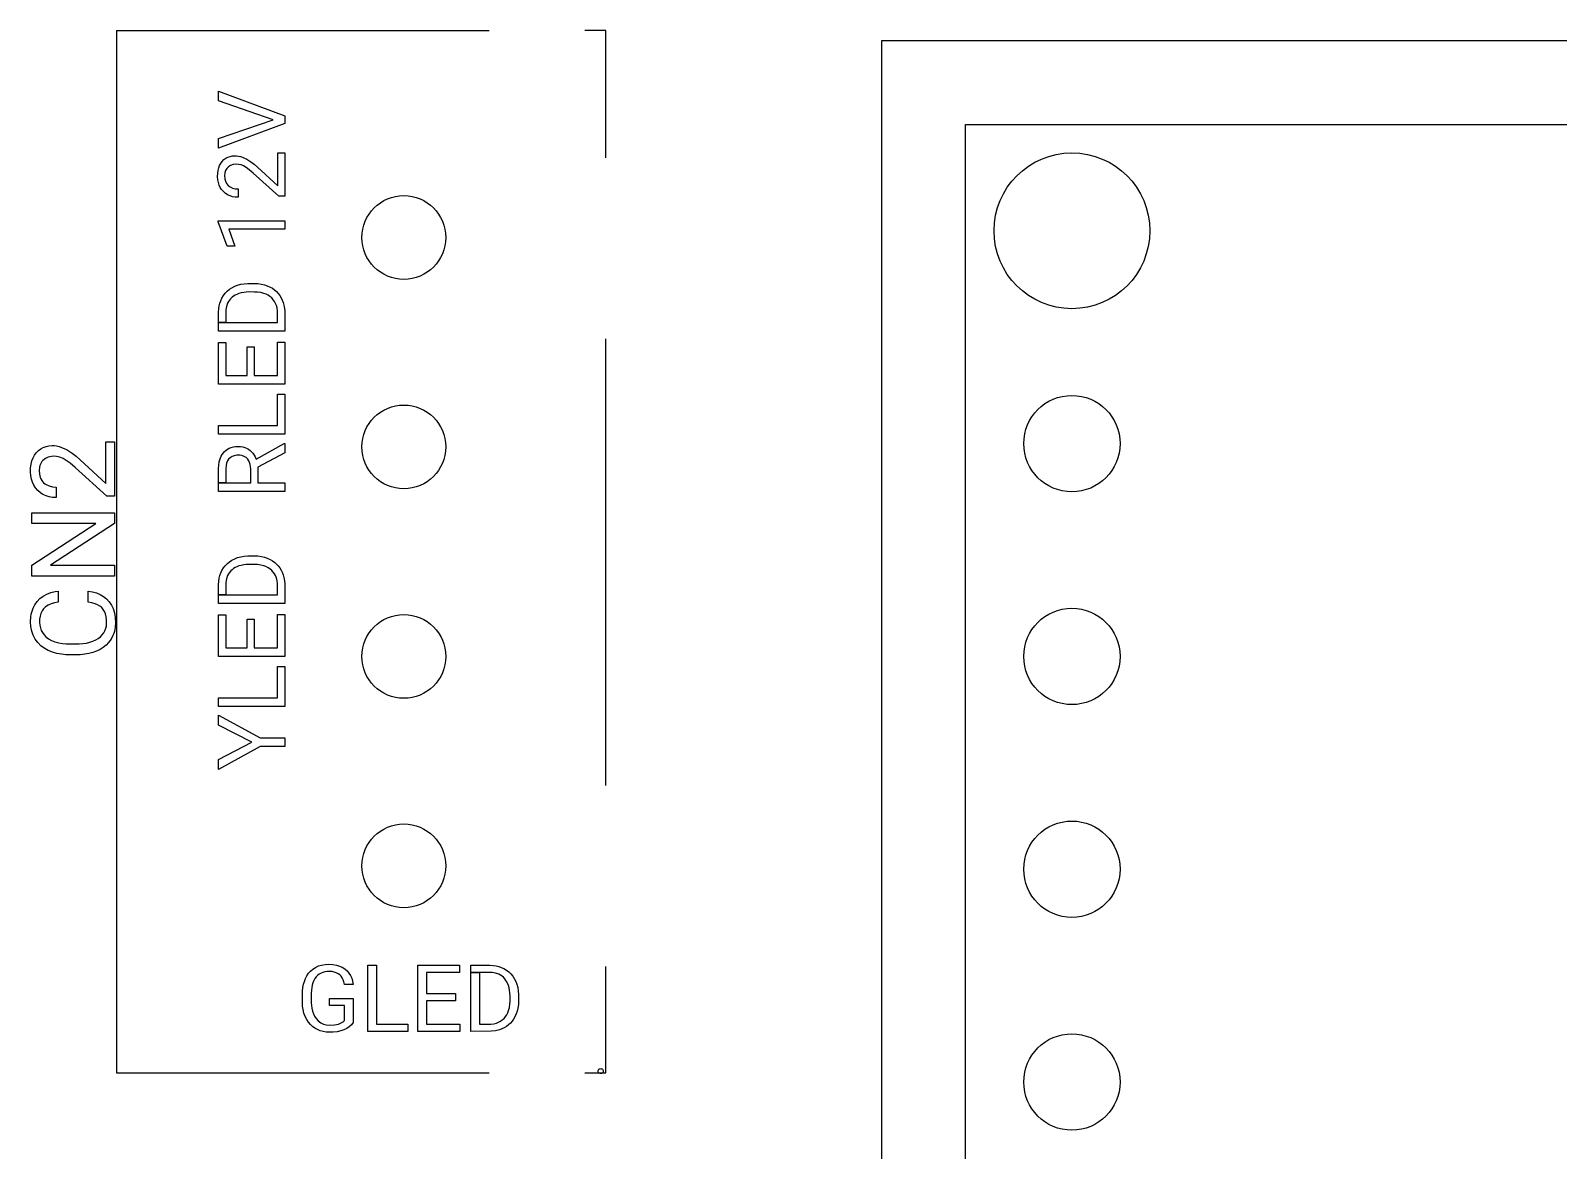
# Model space of a CAD drawing. Header units: inches. Extents: x 5.14 to 6.58, y -5.06 to -3.28.
# Drawn here: x 5.141 to 5.859, y -3.802 to -3.276 of the extents above; entities that cross this region are included whole.
import ezdxf

# ---------------------------------------------------------------- set-up
doc = ezdxf.new("R2010")
doc.units = ezdxf.units.IN
doc.header["$MEASUREMENT"] = 0
doc.layers.add('F.Silkscreen', color=41, linetype='CONTINUOUS', true_color=0xf2eda1)

msp = doc.modelspace()

# ---------------------------------------------------------------- linework, layer by layer
at = {"layer": 'F.Silkscreen', "linetype": 'CONTINUOUS'}
for p, q in [((5.1814, -3.27559), (5.18141, -3.76536)), ((5.1814, -3.27559), (5.3566, -3.27559)), ((5.41132, -3.27559), (5.40148, -3.27559)), ((5.41133, -3.33543), (5.41132, -3.27559)), ((5.54104, -3.28032), (6.31978, -3.28031)), ((5.54105, -5.05906), (5.54104, -3.28032)), ((5.22939, -3.30857), (5.22939, -3.3041)), ((5.22939, -3.3041), (5.26048, -3.31563)), ((5.25503, -3.31749), (5.22939, -3.30857)), ((5.26048, -3.31563), (5.26048, -3.31925)), ((5.22939, -3.32631), (5.25503, -3.31749)), ((5.26048, -3.31925), (5.22939, -3.33078)), ((5.58041, -3.31969), (6.28041, -3.31968)), ((5.58041, -3.31969), (6.28041, -3.31968)), ((5.58042, -5.01969), (5.58041, -3.31969)), ((5.58042, -5.01969), (5.58041, -3.31969)), ((5.22939, -3.33078), (5.22939, -3.32631)), ((5.22988, -3.33897), (5.23039, -3.33802)), ((5.23039, -3.33802), (5.23108, -3.33708)), ((5.23108, -3.33708), (5.23189, -3.33626)), ((5.23189, -3.33626), (5.23279, -3.33559)), ((5.23279, -3.33559), (5.23369, -3.33511)), ((5.23369, -3.33511), (5.23476, -3.33473)), ((5.23476, -3.33473), (5.23581, -3.33451)), ((5.23618, -3.33857), (5.23505, -3.33897)), ((5.23581, -3.33451), (5.23706, -3.3344)), ((5.23744, -3.33841), (5.23618, -3.33857)), ((5.23706, -3.3344), (5.23788, -3.33442)), ((5.23876, -3.33847), (5.23744, -3.33841)), ((5.23788, -3.33442), (5.23877, -3.33454)), ((5.23997, -3.33875), (5.23876, -3.33847)), ((5.23877, -3.33454), (5.23969, -3.33477)), ((5.23969, -3.33477), (5.24065, -3.33509)), ((5.24065, -3.33509), (5.24164, -3.33552)), ((5.24164, -3.33552), (5.24266, -3.33605)), ((5.24266, -3.33605), (5.24461, -3.3373)), ((5.24461, -3.3373), (5.24609, -3.33842)), ((5.24609, -3.33842), (5.24764, -3.33972)), ((5.25727, -3.34861), (5.25727, -3.33298)), ((5.25727, -3.33298), (5.26048, -3.33298)), ((5.26048, -3.33298), (5.26048, -3.35336)), ((5.22896, -3.34422), (5.22899, -3.34273)), ((5.22908, -3.34572), (5.22896, -3.34422)), ((5.22899, -3.34273), (5.22915, -3.34137)), ((5.22932, -3.347), (5.22908, -3.34572)), ((5.22915, -3.34137), (5.22945, -3.34011)), ((5.22945, -3.34011), (5.22988, -3.33897)), ((5.23232, -3.34248), (5.2322, -3.34371)), ((5.2322, -3.34371), (5.2323, -3.34519)), ((5.2323, -3.34519), (5.23261, -3.34642)), ((5.23267, -3.34139), (5.23232, -3.34248)), ((5.23324, -3.34044), (5.23267, -3.34139)), ((5.23407, -3.33959), (5.23324, -3.34044)), ((5.23505, -3.33897), (5.23407, -3.33959)), ((5.24116, -3.33923), (5.23997, -3.33875)), ((5.24237, -3.33996), (5.24116, -3.33923)), ((5.24379, -3.341), (5.24237, -3.33996)), ((5.24568, -3.34259), (5.24379, -3.341)), ((5.25765, -3.35336), (5.24568, -3.34259)), ((5.24764, -3.33972), (5.25727, -3.34861)), ((5.2297, -3.34818), (5.22932, -3.347)), ((5.2302, -3.34928), (5.2297, -3.34818)), ((5.23084, -3.35028), (5.2302, -3.34928)), ((5.23168, -3.35127), (5.23084, -3.35028)), ((5.23256, -3.35206), (5.23168, -3.35127)), ((5.23361, -3.35277), (5.23256, -3.35206)), ((5.23261, -3.34642), (5.23314, -3.34748)), ((5.23314, -3.34748), (5.23387, -3.34839)), ((5.23477, -3.35331), (5.23361, -3.35277)), ((5.23387, -3.34839), (5.2348, -3.34909)), ((5.2348, -3.34909), (5.23589, -3.34959)), ((5.23589, -3.34959), (5.23714, -3.34989)), ((5.23714, -3.34989), (5.23856, -3.34999)), ((5.23856, -3.34999), (5.23856, -3.35396)), ((5.23591, -3.35366), (5.23477, -3.35331)), ((5.23725, -3.35389), (5.23591, -3.35366)), ((5.23856, -3.35396), (5.23725, -3.35389)), ((5.26048, -3.35336), (5.25765, -3.35336)), ((5.22924, -3.36555), (5.22924, -3.36495)), ((5.22924, -3.36495), (5.26048, -3.36495)), ((5.23349, -3.37689), (5.22924, -3.36555)), ((5.26048, -3.36495), (5.26048, -3.36892)), ((5.26048, -3.36892), (5.23415, -3.36892)), ((5.23415, -3.36892), (5.23708, -3.37689)), ((5.23708, -3.37689), (5.23349, -3.37689)), ((5.23568, -3.39644), (5.23703, -3.39576)), ((5.23703, -3.39576), (5.23834, -3.39525)), ((5.23834, -3.39525), (5.23984, -3.39483)), ((5.23984, -3.39483), (5.24142, -3.39454)), ((5.24142, -3.39454), (5.24309, -3.3944)), ((5.24309, -3.3944), (5.24628, -3.39438)), ((5.24628, -3.39438), (5.24787, -3.39447)), ((5.24787, -3.39447), (5.24951, -3.3947)), ((5.24951, -3.3947), (5.25095, -3.39504)), ((5.25095, -3.39504), (5.2523, -3.3955)), ((5.2523, -3.3955), (5.25369, -3.39613)), ((5.25369, -3.39613), (5.25467, -3.39671)), ((5.22999, -3.40373), (5.2304, -3.40255)), ((5.2304, -3.40255), (5.23097, -3.40132)), ((5.23097, -3.40132), (5.23172, -3.40008)), ((5.23172, -3.40008), (5.23253, -3.39904)), ((5.23253, -3.39904), (5.23344, -3.39809)), ((5.23344, -3.39809), (5.23455, -3.39718)), ((5.23405, -3.40289), (5.23361, -3.40372)), ((5.23451, -3.40221), (5.23405, -3.40289)), ((5.23504, -3.40158), (5.23451, -3.40221)), ((5.23455, -3.39718), (5.23568, -3.39644)), ((5.23572, -3.40093), (5.23504, -3.40158)), ((5.2364, -3.40041), (5.23572, -3.40093)), ((5.23713, -3.39996), (5.2364, -3.40041)), ((5.23792, -3.39956), (5.23713, -3.39996)), ((5.23889, -3.39919), (5.23792, -3.39956)), ((5.24006, -3.39885), (5.23889, -3.39919)), ((5.24118, -3.39864), (5.24006, -3.39885)), ((5.24238, -3.3985), (5.24118, -3.39864)), ((5.24381, -3.39844), (5.24238, -3.3985)), ((5.24628, -3.39845), (5.24381, -3.39844)), ((5.24773, -3.39853), (5.24628, -3.39845)), ((5.24922, -3.39875), (5.24773, -3.39853)), ((5.2506, -3.3991), (5.24922, -3.39875)), ((5.25173, -3.39953), (5.2506, -3.3991)), ((5.25266, -3.39999), (5.25173, -3.39953)), ((5.2535, -3.40054), (5.25266, -3.39999)), ((5.25436, -3.40125), (5.2535, -3.40054)), ((5.25511, -3.40206), (5.25436, -3.40125)), ((5.25467, -3.39671), (5.25567, -3.39742)), ((5.25568, -3.40284), (5.25511, -3.40206)), ((5.25567, -3.39742), (5.25658, -3.39822)), ((5.2562, -3.4038), (5.25568, -3.40284)), ((5.25658, -3.39822), (5.2574, -3.3991)), ((5.2574, -3.3991), (5.25813, -3.40007)), ((5.25813, -3.40007), (5.25876, -3.40113)), ((5.25876, -3.40113), (5.25931, -3.40225)), ((5.25931, -3.40225), (5.25972, -3.40333)), ((5.25972, -3.40333), (5.26021, -3.40527)), ((5.22939, -3.40798), (5.22948, -3.40638)), ((5.22939, -3.41277), (5.22939, -3.40798)), ((5.22939, -3.40798), (5.22939, -3.40798)), ((5.22948, -3.40638), (5.22969, -3.40497)), ((5.22969, -3.40497), (5.22999, -3.40373)), ((5.23282, -3.40688), (5.23276, -3.40798)), ((5.23276, -3.40798), (5.23276, -3.41277)), ((5.2331, -3.40521), (5.23282, -3.40688)), ((5.23361, -3.40372), (5.2331, -3.40521)), ((5.25657, -3.40472), (5.2562, -3.4038)), ((5.25691, -3.40596), (5.25657, -3.40472)), ((5.25711, -3.40745), (5.25691, -3.40596)), ((5.25714, -3.41277), (5.25711, -3.40745)), ((5.26021, -3.40527), (5.26045, -3.40736)), ((5.26045, -3.40736), (5.26048, -3.41687)), ((5.22939, -3.41687), (5.22939, -3.41277)), ((5.22939, -3.41277), (5.23276, -3.41277)), ((5.23276, -3.41277), (5.22939, -3.41277)), ((5.26048, -3.41687), (5.22939, -3.41687)), ((5.23276, -3.41277), (5.25714, -3.41277)), ((5.22939, -3.44172), (5.22939, -3.42219)), ((5.22939, -3.42219), (5.23276, -3.42219)), ((5.23276, -3.42219), (5.23276, -3.43762)), ((5.24275, -3.43762), (5.24275, -3.42414)), ((5.24275, -3.42414), (5.24612, -3.42414)), ((5.24612, -3.42414), (5.24612, -3.43762)), ((5.25714, -3.43762), (5.25714, -3.42197)), ((5.25714, -3.42197), (5.26048, -3.42197)), ((5.26048, -3.42197), (5.26048, -3.44172)), ((5.41133, -3.63031), (5.41133, -3.42047)), ((5.23276, -3.43762), (5.24275, -3.43762)), ((5.24612, -3.43762), (5.25714, -3.43762)), ((5.26048, -3.44172), (5.22939, -3.44172)), ((5.25714, -3.46115), (5.25714, -3.44641)), ((5.25714, -3.44641), (5.26048, -3.44641)), ((5.26048, -3.44641), (5.26048, -3.46524)), ((5.22939, -3.46524), (5.22939, -3.46115)), ((5.22939, -3.46115), (5.25714, -3.46115)), ((5.26048, -3.46524), (5.22939, -3.46524)), ((5.14219, -3.47632), (5.14283, -3.47513)), ((5.14283, -3.47513), (5.14369, -3.47396)), ((5.14369, -3.47396), (5.1447, -3.47294)), ((5.1447, -3.47294), (5.14583, -3.4721)), ((5.14583, -3.4721), (5.14695, -3.4715)), ((5.14695, -3.4715), (5.14829, -3.47102)), ((5.14829, -3.47102), (5.14961, -3.47074)), ((5.14961, -3.47074), (5.15117, -3.47061)), ((5.15117, -3.47061), (5.15219, -3.47064)), ((5.15219, -3.47064), (5.1533, -3.47079)), ((5.1533, -3.47079), (5.15446, -3.47107)), ((5.15446, -3.47107), (5.15565, -3.47148)), ((5.15565, -3.47148), (5.15689, -3.47201)), ((5.15689, -3.47201), (5.15816, -3.47268)), ((5.15816, -3.47268), (5.1606, -3.47423)), ((5.1606, -3.47423), (5.16246, -3.47563)), ((5.17642, -3.48837), (5.17642, -3.46884)), ((5.17642, -3.46884), (5.18044, -3.46884)), ((5.18044, -3.46884), (5.18044, -3.49431)), ((5.23063, -3.47561), (5.2311, -3.47478)), ((5.2311, -3.47478), (5.23164, -3.47402)), ((5.23164, -3.47402), (5.23225, -3.47334)), ((5.23225, -3.47334), (5.23293, -3.47274)), ((5.23293, -3.47274), (5.23358, -3.47229)), ((5.23358, -3.47229), (5.23439, -3.47186)), ((5.23439, -3.47186), (5.23527, -3.47151)), ((5.23527, -3.47151), (5.23634, -3.47123)), ((5.23634, -3.47123), (5.23737, -3.47108)), ((5.23737, -3.47108), (5.2386, -3.47101)), ((5.2386, -3.47101), (5.23963, -3.47105)), ((5.23963, -3.47105), (5.24073, -3.47121)), ((5.24073, -3.47121), (5.24169, -3.47147)), ((5.24169, -3.47147), (5.24252, -3.47181)), ((5.24252, -3.47181), (5.24338, -3.47228)), ((5.24338, -3.47228), (5.24419, -3.47286)), ((5.24419, -3.47286), (5.24492, -3.47353)), ((5.24492, -3.47353), (5.24553, -3.47423)), ((5.24553, -3.47423), (5.24612, -3.47507)), ((5.24612, -3.47507), (5.24659, -3.47592)), ((5.24703, -3.47693), (5.26023, -3.46962)), ((5.26048, -3.47403), (5.24791, -3.48077)), ((5.26023, -3.46962), (5.26048, -3.46962)), ((5.26048, -3.46962), (5.26048, -3.47403)), ((5.14104, -3.48288), (5.14108, -3.48102)), ((5.14108, -3.48102), (5.14128, -3.47932)), ((5.14128, -3.47932), (5.14165, -3.47775)), ((5.14165, -3.47775), (5.14219, -3.47632)), ((5.14524, -3.48071), (5.14509, -3.48225)), ((5.14509, -3.48225), (5.14522, -3.48409)), ((5.14541, -3.48005), (5.14524, -3.48071)), ((5.14568, -3.47935), (5.14541, -3.48005)), ((5.14602, -3.4787), (5.14568, -3.47935)), ((5.14639, -3.47816), (5.14602, -3.4787)), ((5.14687, -3.4776), (5.14639, -3.47816)), ((5.14743, -3.4771), (5.14687, -3.4776)), ((5.14802, -3.47667), (5.14743, -3.4771)), ((5.14866, -3.47632), (5.14802, -3.47667)), ((5.14934, -3.47604), (5.14866, -3.47632)), ((5.15006, -3.47583), (5.14934, -3.47604)), ((5.15164, -3.47562), (5.15006, -3.47583)), ((5.15329, -3.4757), (5.15164, -3.47562)), ((5.15481, -3.47604), (5.15329, -3.4757)), ((5.15629, -3.47665), (5.15481, -3.47604)), ((5.1578, -3.47755), (5.15629, -3.47665)), ((5.15957, -3.47886), (5.1578, -3.47755)), ((5.16194, -3.48085), (5.15957, -3.47886)), ((5.1769, -3.49431), (5.16194, -3.48085)), ((5.16246, -3.47563), (5.16439, -3.47726)), ((5.16439, -3.47726), (5.17642, -3.48837)), ((5.2294, -3.48142), (5.22949, -3.47987)), ((5.2294, -3.48808), (5.2294, -3.48142)), ((5.22949, -3.47987), (5.22973, -3.47831)), ((5.22973, -3.47831), (5.22999, -3.47726)), ((5.22999, -3.47726), (5.23028, -3.47641)), ((5.23028, -3.47641), (5.23063, -3.47561)), ((5.23277, -3.48161), (5.23276, -3.48808)), ((5.23291, -3.47993), (5.23277, -3.48161)), ((5.23317, -3.47887), (5.23291, -3.47993)), ((5.2336, -3.47786), (5.23317, -3.47887)), ((5.23412, -3.47706), (5.2336, -3.47786)), ((5.23477, -3.47639), (5.23412, -3.47706)), ((5.23572, -3.47577), (5.23477, -3.47639)), ((5.23677, -3.47537), (5.23572, -3.47577)), ((5.23796, -3.47517), (5.23677, -3.47537)), ((5.23931, -3.47516), (5.23796, -3.47517)), ((5.24037, -3.47533), (5.23931, -3.47516)), ((5.24139, -3.4757), (5.24037, -3.47533)), ((5.24228, -3.47627), (5.24139, -3.4757)), ((5.24307, -3.47704), (5.24228, -3.47627)), ((5.24358, -3.47777), (5.24307, -3.47704)), ((5.24396, -3.47852), (5.24358, -3.47777)), ((5.24426, -3.47943), (5.24396, -3.47852)), ((5.24446, -3.48042), (5.24426, -3.47943)), ((5.24454, -3.48168), (5.24446, -3.48042)), ((5.24454, -3.48808), (5.24454, -3.48168)), ((5.24659, -3.47592), (5.24703, -3.47693)), ((5.24791, -3.48077), (5.24791, -3.48808)), ((5.14119, -3.48476), (5.14104, -3.48288)), ((5.1415, -3.48636), (5.14119, -3.48476)), ((5.14196, -3.48784), (5.1415, -3.48636)), ((5.14259, -3.4892), (5.14196, -3.48784)), ((5.14339, -3.49046), (5.14259, -3.4892)), ((5.14522, -3.48409), (5.14561, -3.48563)), ((5.14561, -3.48563), (5.1459, -3.48632)), ((5.1459, -3.48632), (5.14626, -3.48696)), ((5.14626, -3.48696), (5.14668, -3.48755)), ((5.14668, -3.48755), (5.14717, -3.48809)), ((5.14717, -3.48809), (5.14773, -3.48856)), ((5.14773, -3.48856), (5.14834, -3.48897)), ((5.14834, -3.48897), (5.1497, -3.4896)), ((5.22939, -3.4922), (5.2294, -3.48808)), ((5.2294, -3.48808), (5.23276, -3.48808)), ((5.23276, -3.48808), (5.2294, -3.48808)), ((5.23276, -3.48808), (5.24454, -3.48808)), ((5.24791, -3.48808), (5.26048, -3.48808)), ((5.26048, -3.48808), (5.26048, -3.4922)), ((5.14444, -3.4917), (5.14339, -3.49046)), ((5.14565, -3.49277), (5.14444, -3.4917)), ((5.14686, -3.49357), (5.14565, -3.49277)), ((5.1483, -3.49425), (5.14686, -3.49357)), ((5.14972, -3.49469), (5.1483, -3.49425)), ((5.1497, -3.4896), (5.15127, -3.48997)), ((5.1514, -3.49498), (5.14972, -3.49469)), ((5.15127, -3.48997), (5.15304, -3.4901)), ((5.15304, -3.49506), (5.1514, -3.49498)), ((5.15304, -3.4901), (5.15304, -3.49506)), ((5.18044, -3.49431), (5.1769, -3.49431)), ((5.26048, -3.4922), (5.22939, -3.4922)), ((5.14158, -3.50723), (5.14158, -3.50215)), ((5.14158, -3.50215), (5.18044, -3.50215)), ((5.18044, -3.50215), (5.18044, -3.50726)), ((5.14158, -3.52687), (5.17166, -3.50723)), ((5.17166, -3.50723), (5.14158, -3.50723)), ((5.18044, -3.50726), (5.15048, -3.52687)), ((5.23352, -3.52603), (5.23455, -3.52519)), ((5.23455, -3.52519), (5.23568, -3.52445)), ((5.23568, -3.52445), (5.23703, -3.52377)), ((5.23703, -3.52377), (5.23834, -3.52326)), ((5.23834, -3.52326), (5.23984, -3.52284)), ((5.23984, -3.52284), (5.24142, -3.52256)), ((5.24142, -3.52256), (5.24309, -3.52241)), ((5.24309, -3.52241), (5.24628, -3.52239)), ((5.24628, -3.52239), (5.24787, -3.52248)), ((5.24787, -3.52248), (5.24951, -3.52272)), ((5.24951, -3.52272), (5.25095, -3.52305)), ((5.25095, -3.52305), (5.2523, -3.52351)), ((5.2523, -3.52351), (5.25369, -3.52414)), ((5.25369, -3.52414), (5.25477, -3.52478)), ((5.25477, -3.52478), (5.25576, -3.5255)), ((5.14158, -3.53199), (5.14158, -3.52687)), ((5.18044, -3.53199), (5.14158, -3.53199)), ((5.15048, -3.52687), (5.18044, -3.52687)), ((5.18044, -3.52687), (5.18044, -3.53199)), ((5.22969, -3.53298), (5.22999, -3.53174)), ((5.22999, -3.53174), (5.23045, -3.53045)), ((5.23045, -3.53045), (5.23097, -3.52933)), ((5.23097, -3.52933), (5.23172, -3.52809)), ((5.23172, -3.52809), (5.23253, -3.52705)), ((5.23253, -3.52705), (5.23352, -3.52603)), ((5.23361, -3.53173), (5.2331, -3.53322)), ((5.23405, -3.5309), (5.23361, -3.53173)), ((5.23451, -3.53022), (5.23405, -3.5309)), ((5.23512, -3.52951), (5.23451, -3.53022)), ((5.23572, -3.52894), (5.23512, -3.52951)), ((5.2364, -3.52843), (5.23572, -3.52894)), ((5.23713, -3.52797), (5.2364, -3.52843)), ((5.23792, -3.52758), (5.23713, -3.52797)), ((5.23889, -3.5272), (5.23792, -3.52758)), ((5.23993, -3.5269), (5.23889, -3.5272)), ((5.24118, -3.52665), (5.23993, -3.5269)), ((5.24238, -3.52651), (5.24118, -3.52665)), ((5.24381, -3.52645), (5.24238, -3.52651)), ((5.24628, -3.52646), (5.24381, -3.52645)), ((5.24773, -3.52655), (5.24628, -3.52646)), ((5.24922, -3.52677), (5.24773, -3.52655)), ((5.2506, -3.52711), (5.24922, -3.52677)), ((5.25161, -3.52749), (5.2506, -3.52711)), ((5.25266, -3.528), (5.25161, -3.52749)), ((5.2535, -3.52855), (5.25266, -3.528)), ((5.25436, -3.52927), (5.2535, -3.52855)), ((5.25511, -3.53007), (5.25436, -3.52927)), ((5.25568, -3.53085), (5.25511, -3.53007)), ((5.25615, -3.5317), (5.25568, -3.53085)), ((5.25576, -3.5255), (5.25666, -3.52631)), ((5.25657, -3.53273), (5.25615, -3.5317)), ((5.25666, -3.52631), (5.2574, -3.52711)), ((5.2574, -3.52711), (5.25813, -3.52808)), ((5.25813, -3.52808), (5.25876, -3.52914)), ((5.25876, -3.52914), (5.25926, -3.53016)), ((5.25926, -3.53016), (5.25972, -3.53134)), ((5.25972, -3.53134), (5.26021, -3.53328)), ((5.14862, -3.5404), (5.15051, -3.53969)), ((5.15051, -3.53969), (5.15258, -3.5392)), ((5.15258, -3.5392), (5.15406, -3.539)), ((5.15406, -3.539), (5.15406, -3.54415)), ((5.16812, -3.54415), (5.16812, -3.539)), ((5.16812, -3.539), (5.17015, -3.53933)), ((5.17015, -3.53933), (5.17201, -3.53986)), ((5.22939, -3.536), (5.22948, -3.53439)), ((5.22939, -3.54078), (5.22939, -3.536)), ((5.22939, -3.536), (5.22939, -3.536)), ((5.22948, -3.53439), (5.22969, -3.53298)), ((5.23282, -3.53489), (5.23276, -3.536)), ((5.23276, -3.536), (5.23276, -3.54078)), ((5.2331, -3.53322), (5.23282, -3.53489)), ((5.25693, -3.53411), (5.25657, -3.53273)), ((5.25711, -3.53546), (5.25693, -3.53411)), ((5.25714, -3.54078), (5.25711, -3.53546)), ((5.26021, -3.53328), (5.26045, -3.53538)), ((5.26045, -3.53538), (5.26048, -3.54488)), ((5.14219, -3.54696), (5.14298, -3.54539)), ((5.14298, -3.54539), (5.14408, -3.54384)), ((5.14408, -3.54384), (5.1454, -3.54248)), ((5.1454, -3.54248), (5.14692, -3.54133)), ((5.14692, -3.54133), (5.14862, -3.5404)), ((5.14812, -3.54634), (5.14714, -3.54728)), ((5.14935, -3.54556), (5.14812, -3.54634)), ((5.15071, -3.54496), (5.14935, -3.54556)), ((5.15228, -3.54449), (5.15071, -3.54496)), ((5.15406, -3.54415), (5.15228, -3.54449)), ((5.16982, -3.54449), (5.16812, -3.54415)), ((5.17132, -3.54493), (5.16982, -3.54449)), ((5.17251, -3.54543), (5.17132, -3.54493)), ((5.17201, -3.53986), (5.17371, -3.54057)), ((5.17362, -3.54608), (5.17251, -3.54543)), ((5.17446, -3.54677), (5.17362, -3.54608)), ((5.17371, -3.54057), (5.17537, -3.54155)), ((5.1752, -3.54763), (5.17446, -3.54677)), ((5.17537, -3.54155), (5.17673, -3.54265)), ((5.17673, -3.54265), (5.17802, -3.54405)), ((5.17802, -3.54405), (5.17909, -3.54563)), ((5.17909, -3.54563), (5.17986, -3.54723)), ((5.22939, -3.54488), (5.22939, -3.54078)), ((5.22939, -3.54078), (5.23276, -3.54078)), ((5.23276, -3.54078), (5.22939, -3.54078)), ((5.26048, -3.54488), (5.22939, -3.54488)), ((5.23276, -3.54078), (5.25714, -3.54078)), ((5.14103, -3.55343), (5.14115, -3.55106)), ((5.14119, -3.5557), (5.14103, -3.55343)), ((5.14115, -3.55106), (5.14134, -3.54983)), ((5.14134, -3.54983), (5.14156, -3.54883)), ((5.14156, -3.54883), (5.14219, -3.54696)), ((5.14529, -3.5522), (5.14525, -3.55375)), ((5.14525, -3.55375), (5.14537, -3.55506)), ((5.14547, -3.55085), (5.14529, -3.5522)), ((5.14583, -3.54953), (5.14547, -3.55085)), ((5.14642, -3.54828), (5.14583, -3.54953)), ((5.14714, -3.54728), (5.14642, -3.54828)), ((5.17578, -3.54863), (5.1752, -3.54763)), ((5.17624, -3.54976), (5.17578, -3.54863)), ((5.17655, -3.55103), (5.17624, -3.54976)), ((5.17673, -3.55244), (5.17655, -3.55103)), ((5.17667, -3.5553), (5.17678, -3.55402)), ((5.17678, -3.55402), (5.17673, -3.55244)), ((5.17986, -3.54723), (5.18048, -3.54915)), ((5.18048, -3.54915), (5.18087, -3.55143)), ((5.18099, -3.55394), (5.18085, -3.55601)), ((5.18087, -3.55143), (5.18099, -3.55394)), ((5.22939, -3.56973), (5.22939, -3.5502)), ((5.22939, -3.5502), (5.23276, -3.5502)), ((5.23276, -3.5502), (5.23276, -3.56563)), ((5.24275, -3.56563), (5.24275, -3.55215)), ((5.24275, -3.55215), (5.24612, -3.55215)), ((5.24612, -3.55215), (5.24612, -3.56563)), ((5.25714, -3.56563), (5.25714, -3.54998)), ((5.25714, -3.54998), (5.26048, -3.54998)), ((5.26048, -3.54998), (5.26048, -3.56973)), ((5.14162, -3.55782), (5.14119, -3.5557)), ((5.14227, -3.55967), (5.14162, -3.55782)), ((5.14324, -3.56152), (5.14227, -3.55967)), ((5.14537, -3.55506), (5.14563, -3.55629)), ((5.14563, -3.55629), (5.14604, -3.55744)), ((5.14604, -3.55744), (5.14659, -3.5585)), ((5.14659, -3.5585), (5.14737, -3.55958)), ((5.14737, -3.55958), (5.14822, -3.56046)), ((5.14822, -3.56046), (5.14946, -3.56142)), ((5.17168, -3.56195), (5.1728, -3.56129)), ((5.1728, -3.56129), (5.17392, -3.56043)), ((5.17392, -3.56043), (5.17476, -3.55957)), ((5.17476, -3.55957), (5.17546, -3.55863)), ((5.17546, -3.55863), (5.17601, -3.5576)), ((5.17601, -3.5576), (5.17641, -3.55649)), ((5.17641, -3.55649), (5.17667, -3.5553)), ((5.17975, -3.55993), (5.17886, -3.56159)), ((5.18017, -3.55887), (5.17975, -3.55993)), ((5.18046, -3.55795), (5.18017, -3.55887)), ((5.18085, -3.55601), (5.18046, -3.55795)), ((5.14446, -3.56319), (5.14324, -3.56152)), ((5.14591, -3.56466), (5.14446, -3.56319)), ((5.14749, -3.56585), (5.14591, -3.56466)), ((5.14928, -3.56687), (5.14749, -3.56585)), ((5.15127, -3.56769), (5.14928, -3.56687)), ((5.14946, -3.56142), (5.15089, -3.56221)), ((5.15089, -3.56221), (5.1525, -3.56284)), ((5.15339, -3.56831), (5.15127, -3.56769)), ((5.1525, -3.56284), (5.15428, -3.56331)), ((5.1555, -3.56869), (5.15339, -3.56831)), ((5.15428, -3.56331), (5.15606, -3.56359)), ((5.15606, -3.56359), (5.15779, -3.56373)), ((5.15779, -3.56373), (5.16394, -3.56374)), ((5.16394, -3.56374), (5.16561, -3.56363)), ((5.16561, -3.56363), (5.16735, -3.56339)), ((5.16834, -3.56838), (5.16651, -3.56869)), ((5.16735, -3.56339), (5.16896, -3.56302)), ((5.17026, -3.56788), (5.16834, -3.56838)), ((5.16896, -3.56302), (5.17031, -3.56257)), ((5.17206, -3.56722), (5.17026, -3.56788)), ((5.17031, -3.56257), (5.17168, -3.56195)), ((5.17372, -3.5664), (5.17206, -3.56722)), ((5.17508, -3.56552), (5.17372, -3.5664)), ((5.17649, -3.56439), (5.17508, -3.56552)), ((5.17772, -3.56312), (5.17649, -3.56439)), ((5.17886, -3.56159), (5.17772, -3.56312)), ((5.23276, -3.56563), (5.24275, -3.56563)), ((5.24612, -3.56563), (5.25714, -3.56563)), ((5.15757, -3.56888), (5.1555, -3.56869)), ((5.16433, -3.56888), (5.15757, -3.56888)), ((5.16651, -3.56869), (5.16433, -3.56888)), ((5.26048, -3.56973), (5.22939, -3.56973)), ((5.25714, -3.58916), (5.25714, -3.57442)), ((5.25714, -3.57442), (5.26048, -3.57442)), ((5.26048, -3.57442), (5.26048, -3.59326)), ((5.22939, -3.59326), (5.22939, -3.58916)), ((5.22939, -3.58916), (5.25714, -3.58916)), ((5.26048, -3.59326), (5.22939, -3.59326)), ((5.22939, -3.60195), (5.22939, -3.59729)), ((5.22939, -3.59729), (5.24889, -3.608)), ((5.24498, -3.61004), (5.22939, -3.60195)), ((5.22939, -3.61814), (5.24498, -3.61004)), ((5.24889, -3.608), (5.26048, -3.608)), ((5.26048, -3.608), (5.26048, -3.61209)), ((5.24889, -3.61209), (5.22939, -3.62283)), ((5.22939, -3.62283), (5.22939, -3.61814)), ((5.26048, -3.61209), (5.24889, -3.61209)), ((5.27091, -3.7198), (5.27172, -3.71861)), ((5.27172, -3.71861), (5.27266, -3.71754)), ((5.27266, -3.71754), (5.2737, -3.71663)), ((5.2737, -3.71663), (5.27498, -3.7158)), ((5.27498, -3.7158), (5.27639, -3.71516)), ((5.2767, -3.71898), (5.27595, -3.71957)), ((5.27639, -3.71516), (5.27777, -3.71474)), ((5.27753, -3.7185), (5.2767, -3.71898)), ((5.27833, -3.71817), (5.27753, -3.7185)), ((5.27777, -3.71474), (5.27943, -3.71446)), ((5.27931, -3.71791), (5.27833, -3.71817)), ((5.28037, -3.71777), (5.27931, -3.71791)), ((5.27943, -3.71446), (5.28122, -3.71436)), ((5.28163, -3.71774), (5.28037, -3.71777)), ((5.28122, -3.71436), (5.28312, -3.71446)), ((5.28272, -3.71783), (5.28163, -3.71774)), ((5.28372, -3.71803), (5.28272, -3.71783)), ((5.28312, -3.71446), (5.28474, -3.71474)), ((5.28463, -3.71834), (5.28372, -3.71803)), ((5.28558, -3.71883), (5.28463, -3.71834)), ((5.28474, -3.71474), (5.28622, -3.71519)), ((5.2863, -3.71937), (5.28558, -3.71883)), ((5.28622, -3.71519), (5.28746, -3.71576)), ((5.28746, -3.71576), (5.28868, -3.71655)), ((5.28868, -3.71655), (5.28977, -3.7175)), ((5.28977, -3.7175), (5.29063, -3.71851)), ((5.29063, -3.71851), (5.29135, -3.71964)), ((5.29955, -3.74589), (5.29955, -3.7148)), ((5.29955, -3.7148), (5.30364, -3.7148)), ((5.30364, -3.7148), (5.30364, -3.74255)), ((5.32307, -3.74589), (5.32307, -3.7148)), ((5.32307, -3.7148), (5.3426, -3.7148)), ((5.3426, -3.71817), (5.32717, -3.71817)), ((5.32717, -3.71817), (5.32717, -3.72816)), ((5.3426, -3.7148), (5.3426, -3.71817)), ((5.34793, -3.71817), (5.34793, -3.7148)), ((5.34793, -3.7148), (5.35681, -3.7148)), ((5.34793, -3.74255), (5.34793, -3.71817)), ((5.34793, -3.71817), (5.35202, -3.71817)), ((5.35202, -3.71817), (5.34793, -3.71817)), ((5.35202, -3.71817), (5.35202, -3.74255)), ((5.35681, -3.71817), (5.35202, -3.71817)), ((5.35681, -3.7148), (5.35841, -3.71489)), ((5.35792, -3.71823), (5.35681, -3.71817)), ((5.35958, -3.71851), (5.35792, -3.71823)), ((5.35841, -3.71489), (5.35983, -3.7151)), ((5.36107, -3.71902), (5.35958, -3.71851)), ((5.35983, -3.7151), (5.36106, -3.7154)), ((5.36106, -3.7154), (5.36224, -3.71581)), ((5.36191, -3.71946), (5.36107, -3.71902)), ((5.36224, -3.71581), (5.36347, -3.71638)), ((5.36347, -3.71638), (5.36471, -3.71713)), ((5.36471, -3.71713), (5.36576, -3.71794)), ((5.36576, -3.71794), (5.3667, -3.71885)), ((5.3667, -3.71885), (5.36761, -3.71996)), ((5.41133, -3.76535), (5.41133, -3.71535)), ((5.26882, -3.72702), (5.26903, -3.72524)), ((5.26903, -3.72524), (5.26933, -3.72377)), ((5.26933, -3.72377), (5.26972, -3.72239)), ((5.26972, -3.72239), (5.27029, -3.72097)), ((5.27029, -3.72097), (5.27091, -3.7198)), ((5.27317, -3.72526), (5.27299, -3.72658)), ((5.27341, -3.72417), (5.27317, -3.72526)), ((5.27375, -3.72305), (5.27341, -3.72417)), ((5.27418, -3.72202), (5.27375, -3.72305)), ((5.27469, -3.7211), (5.27418, -3.72202)), ((5.27528, -3.72028), (5.27469, -3.7211)), ((5.27595, -3.71957), (5.27528, -3.72028)), ((5.28693, -3.72002), (5.2863, -3.71937)), ((5.28747, -3.72078), (5.28693, -3.72002)), ((5.28792, -3.72165), (5.28747, -3.72078)), ((5.28828, -3.72263), (5.28792, -3.72165)), ((5.28859, -3.72391), (5.28828, -3.72263)), ((5.29271, -3.72391), (5.28859, -3.72391)), ((5.29135, -3.71964), (5.29194, -3.72089)), ((5.29194, -3.72089), (5.29238, -3.72227)), ((5.29238, -3.72227), (5.29271, -3.72391)), ((5.36258, -3.71992), (5.36191, -3.71946)), ((5.36321, -3.72045), (5.36258, -3.71992)), ((5.36386, -3.72113), (5.36321, -3.72045)), ((5.36445, -3.72191), (5.36386, -3.72113)), ((5.36489, -3.72265), (5.36445, -3.72191)), ((5.36561, -3.7243), (5.36489, -3.72265)), ((5.36594, -3.72547), (5.36561, -3.7243)), ((5.36615, -3.72659), (5.36594, -3.72547)), ((5.36761, -3.71996), (5.36835, -3.72109)), ((5.36835, -3.72109), (5.36903, -3.72244)), ((5.36903, -3.72244), (5.36954, -3.72375)), ((5.36954, -3.72375), (5.36996, -3.72525)), ((5.36996, -3.72525), (5.37025, -3.72683)), ((5.26875, -3.7287), (5.26882, -3.72702)), ((5.26875, -3.73238), (5.26875, -3.7287)), ((5.26887, -3.73406), (5.26875, -3.73238)), ((5.27299, -3.72658), (5.27289, -3.728)), ((5.27289, -3.728), (5.27289, -3.73252)), ((5.27289, -3.73252), (5.27298, -3.73374)), ((5.28144, -3.73373), (5.28144, -3.73039)), ((5.28144, -3.73039), (5.29271, -3.73039)), ((5.29271, -3.73039), (5.29271, -3.7418)), ((5.32717, -3.72816), (5.34065, -3.72816)), ((5.34065, -3.73153), (5.32717, -3.73153)), ((5.32717, -3.73153), (5.32717, -3.74255)), ((5.34065, -3.72816), (5.34065, -3.73153)), ((5.36604, -3.73463), (5.36626, -3.73314)), ((5.36629, -3.72779), (5.36615, -3.72659)), ((5.36626, -3.73314), (5.36634, -3.73169)), ((5.36635, -3.72922), (5.36629, -3.72779)), ((5.36634, -3.73169), (5.36635, -3.72922)), ((5.37032, -3.73328), (5.37009, -3.73492)), ((5.37025, -3.72683), (5.37039, -3.7285)), ((5.37041, -3.73169), (5.37032, -3.73328)), ((5.37039, -3.7285), (5.37041, -3.73169)), ((5.2691, -3.73555), (5.26887, -3.73406)), ((5.26953, -3.7373), (5.2691, -3.73555)), ((5.27009, -3.73884), (5.26953, -3.7373)), ((5.2708, -3.74026), (5.27009, -3.73884)), ((5.27165, -3.74154), (5.2708, -3.74026)), ((5.27298, -3.73374), (5.27318, -3.73504)), ((5.27318, -3.73504), (5.27351, -3.73638)), ((5.27351, -3.73638), (5.27395, -3.73762)), ((5.27395, -3.73762), (5.27451, -3.73875)), ((5.27451, -3.73875), (5.27519, -3.73978)), ((5.27519, -3.73978), (5.27622, -3.74092)), ((5.28862, -3.73373), (5.28144, -3.73373)), ((5.28789, -3.74139), (5.28862, -3.74072)), ((5.28862, -3.74072), (5.28862, -3.73373)), ((5.36195, -3.74109), (5.36273, -3.74052)), ((5.36273, -3.74052), (5.36354, -3.73977)), ((5.36354, -3.73977), (5.36425, -3.73891)), ((5.36425, -3.73891), (5.3648, -3.73807)), ((5.3648, -3.73807), (5.36526, -3.73714)), ((5.36526, -3.73714), (5.36569, -3.73601)), ((5.36569, -3.73601), (5.36604, -3.73463)), ((5.36802, -3.74018), (5.3673, -3.74117)), ((5.36866, -3.7391), (5.36802, -3.74018)), ((5.36929, -3.73771), (5.36866, -3.7391)), ((5.36975, -3.73636), (5.36929, -3.73771)), ((5.37009, -3.73492), (5.36975, -3.73636)), ((5.27254, -3.7426), (5.27165, -3.74154)), ((5.27355, -3.74355), (5.27254, -3.7426)), ((5.27467, -3.74436), (5.27355, -3.74355)), ((5.27589, -3.74505), (5.27467, -3.74436)), ((5.27718, -3.74559), (5.27589, -3.74505)), ((5.27622, -3.74092), (5.27739, -3.74181)), ((5.27854, -3.74599), (5.27718, -3.74559)), ((5.27739, -3.74181), (5.27869, -3.74245)), ((5.27996, -3.74623), (5.27854, -3.74599)), ((5.27869, -3.74245), (5.28002, -3.74281)), ((5.28145, -3.74633), (5.27996, -3.74623)), ((5.28002, -3.74281), (5.28172, -3.74296)), ((5.2833, -3.74628), (5.28145, -3.74633)), ((5.28172, -3.74296), (5.28388, -3.74283)), ((5.28513, -3.74606), (5.2833, -3.74628)), ((5.28388, -3.74283), (5.2857, -3.74247)), ((5.28683, -3.74569), (5.28513, -3.74606)), ((5.2857, -3.74247), (5.28643, -3.74222)), ((5.28643, -3.74222), (5.28706, -3.74193)), ((5.2883, -3.7452), (5.28683, -3.74569)), ((5.28706, -3.74193), (5.28789, -3.74139)), ((5.28963, -3.74456), (5.2883, -3.7452)), ((5.29081, -3.74378), (5.28963, -3.74456)), ((5.29183, -3.74286), (5.29081, -3.74378)), ((5.29271, -3.7418), (5.29183, -3.74286)), ((5.31838, -3.74589), (5.29955, -3.74589)), ((5.30364, -3.74255), (5.31838, -3.74255)), ((5.31838, -3.74255), (5.31838, -3.74589)), ((5.34282, -3.74589), (5.32307, -3.74589)), ((5.32717, -3.74255), (5.34282, -3.74255)), ((5.34282, -3.74255), (5.34282, -3.74589)), ((5.34793, -3.74589), (5.34793, -3.74255)), ((5.35743, -3.74586), (5.34793, -3.74589)), ((5.35202, -3.74255), (5.35734, -3.74252)), ((5.35734, -3.74252), (5.3587, -3.74234)), ((5.35952, -3.74562), (5.35743, -3.74586)), ((5.3587, -3.74234), (5.36007, -3.74198)), ((5.36146, -3.74513), (5.35952, -3.74562)), ((5.36007, -3.74198), (5.36099, -3.74161)), ((5.36099, -3.74161), (5.36195, -3.74109)), ((5.36254, -3.74472), (5.36146, -3.74513)), ((5.36366, -3.74417), (5.36254, -3.74472)), ((5.36472, -3.74354), (5.36366, -3.74417)), ((5.36569, -3.74281), (5.36472, -3.74354)), ((5.3665, -3.74207), (5.36569, -3.74281)), ((5.3673, -3.74117), (5.3665, -3.74207)), ((5.18141, -3.76536), (5.3566, -3.76535)), ((5.40149, -3.76535), (5.41133, -3.76535)), ((5.40779, -3.76457), (5.40783, -3.76426)), ((5.40783, -3.76487), (5.40779, -3.76457)), ((5.40783, -3.76426), (5.40794, -3.76398)), ((5.40794, -3.76516), (5.40783, -3.76487)), ((5.40794, -3.76398), (5.40813, -3.76373)), ((5.40813, -3.7654), (5.40794, -3.76516)), ((5.40813, -3.76373), (5.40838, -3.76354)), ((5.40838, -3.76559), (5.40813, -3.7654)), ((5.40838, -3.76354), (5.40866, -3.76343)), ((5.40866, -3.76571), (5.40838, -3.76559)), ((5.40866, -3.76343), (5.40897, -3.76339)), ((5.40897, -3.76575), (5.40866, -3.76571)), ((5.40897, -3.76339), (5.40927, -3.76343)), ((5.40927, -3.76571), (5.40897, -3.76575)), ((5.40927, -3.76343), (5.40956, -3.76354)), ((5.40956, -3.76559), (5.40927, -3.76571)), ((5.40956, -3.76354), (5.4098, -3.76373)), ((5.4098, -3.7654), (5.40956, -3.76559)), ((5.4098, -3.76373), (5.40999, -3.76398)), ((5.40999, -3.76516), (5.4098, -3.7654)), ((5.40999, -3.76398), (5.41011, -3.76426)), ((5.41011, -3.76487), (5.40999, -3.76516)), ((5.41011, -3.76426), (5.41015, -3.76457)), ((5.41015, -3.76457), (5.41011, -3.76487))]:
    msp.add_line(p, q, dxfattribs=at)
at = {"layer": 'F.Silkscreen'}
for centre, radius in [((5.63041, -3.36969), 0.03661), ((5.31644, -3.37283), 0.01969), ((5.31644, -3.47126), 0.01969), ((5.63041, -3.46969), 0.02264), ((5.31645, -3.56969), 0.01969), ((5.63041, -3.56969), 0.02264), ((5.63041, -3.66969), 0.02264), ((5.31645, -3.66811), 0.01969), ((5.63041, -3.76969), 0.02264)]:
    msp.add_circle(centre, radius, dxfattribs=at)

doc.saveas('drawing.dxf')
